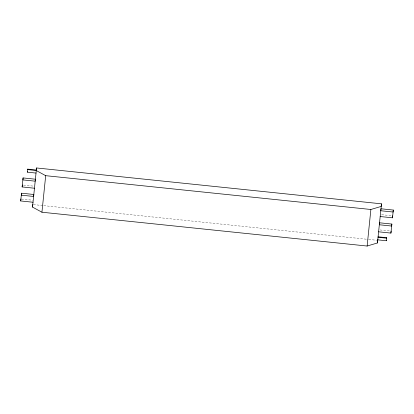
<?xml version="1.0" encoding="UTF-8"?>
<svg xmlns="http://www.w3.org/2000/svg" width="414" height="414" viewBox="0 0 414 414"><rect width="100%" height="100%" fill="white"/><g stroke="black" fill="none" stroke-linecap="round" stroke-linejoin="round"><path stroke-width="0.31" stroke-dasharray="2.07 1.55" d="M381.62 214.685L391.473 215.71M23.588 185.099L33.441 186.124M380.052 229.961L389.905 230.986M21.533 199.051L32.623 200.205M33.446 204.578L43.082 205.577M43.724 205.644L368.103 239.375M368.75 239.442L376.455 240.244"/><path stroke-width="0.62" d="M33.022 202.239L20.7 200.961L21.512 193.203L33.829 194.487L33.612 196.453L21.295 195.175L21.512 193.203M34.455 188.225L22.139 186.942L23.081 177.927L35.397 179.21L35.18 181.177L22.863 179.899L23.081 177.927M36.023 173.068L27.417 172.172L27.733 169.129L36.339 170.025M32.52 207.093L36.556 167.96L381.491 203.828L377.454 242.956L367.13 246.04L41.938 212.222L32.52 207.093L32.804 204.511M41.938 212.222L45.69 175.676L36.272 170.542L27.676 169.611L27.733 169.129M367.13 246.04L370.882 209.489L381.206 206.41L381.491 203.828M377.837 239.37L377.785 239.851L386.397 240.746L386.712 237.703L378.101 236.808L378.049 237.294L386.655 238.19L386.712 237.703M378.603 231.804L390.919 233.087L391.861 224.072L379.545 222.789L379.322 224.761L391.644 226.039L391.861 224.072M380.171 216.527L392.488 217.811L393.3 210.053L380.978 208.775L380.761 210.742L393.083 212.025L393.3 210.053M22.139 186.942L22.356 184.975M20.7 200.961L20.917 198.989M27.417 172.172L27.469 171.686M36.272 170.542L36.556 167.96M377.454 242.956L377.739 240.379M386.397 240.746L386.448 240.265M392.488 217.811L392.705 215.839M390.919 233.087L391.137 231.115M45.69 175.676L370.882 209.489"/></g></svg>
